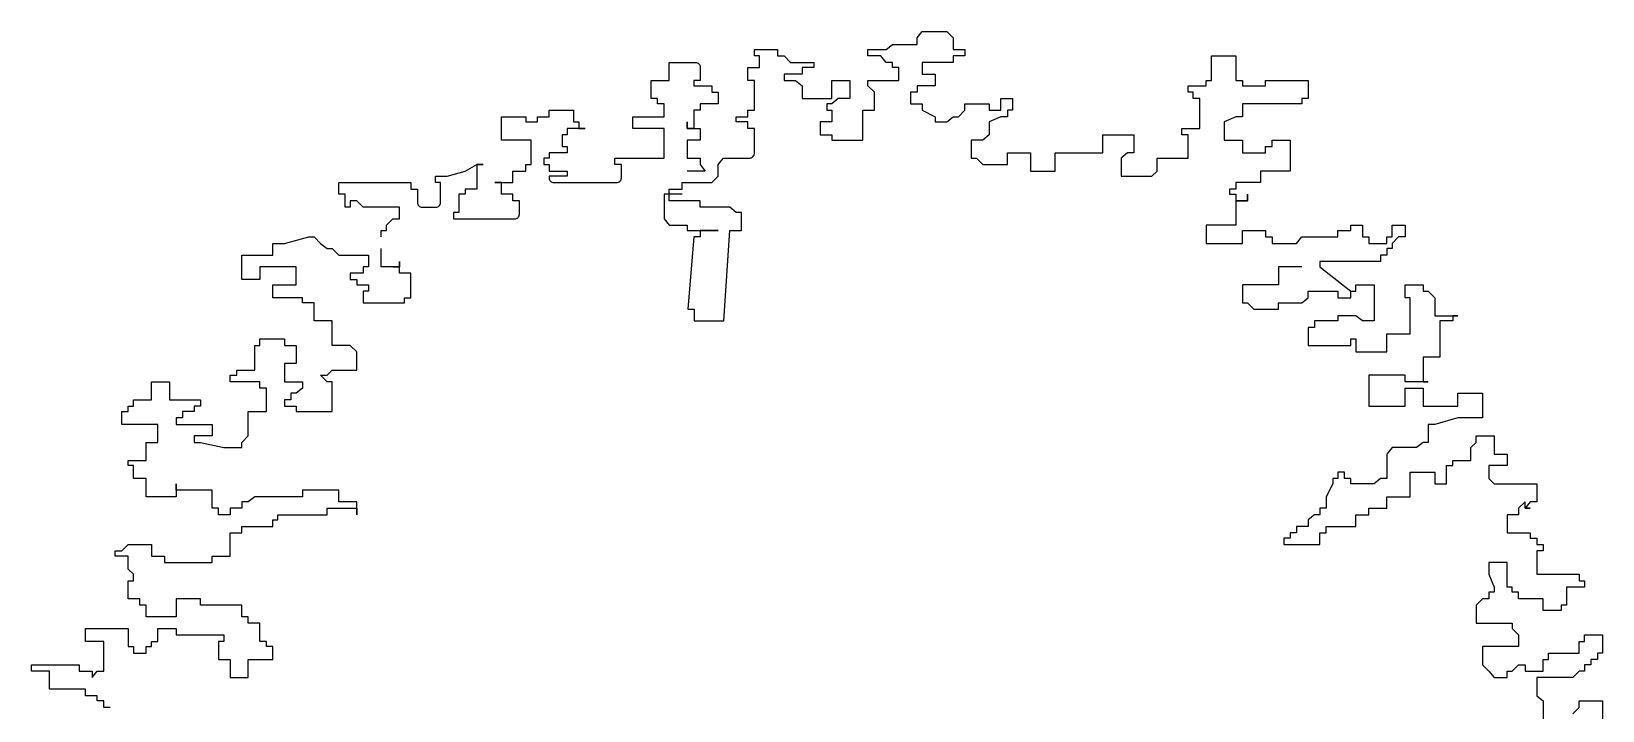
# Model space of a CAD drawing. Header units: millimetres. Extents: x 959 to 1071, y -109 to -6.
# Drawn here: x 1026.296 to 1029.655, y -75.523 to -74.072 of the extents above; entities that cross this region are included whole.
import ezdxf

# ---------------------------------------------------------------- set-up
doc = ezdxf.new("R2010")
doc.units = ezdxf.units.MM
doc.layers.add('muebless', color=90, linetype='Continuous')

# ---------------------------------------------------------------- blocks, each defined once
blk = doc.blocks.new('Arbfron2')
for points in [[(-0.2181, 4.4306), (-0.2567, 4.4306), (-0.2567, 4.3781), (-0.2457, 4.3643), (-0.207, 4.3643), (-0.207, 4.3533), (-0.1408, 4.3533), (-0.1794, 4.3533), (-0.1794, 4.3395), (-0.1932, 4.3395), (-0.2061, 4.1849), (-0.1923, 4.1849), (-0.1923, 4.16), (-0.1288, 4.16), (-0.1159, 4.3533), (-0.0911, 4.3533), (-0.0911, 4.392), (-0.1021, 4.392), (-0.1159, 4.403), (-0.1794, 4.403), (-0.1794, 4.4168), (-0.2457, 4.4168), (-0.2457, 4.4417), (-0.2181, 4.4417), (-0.2181, 4.4555), (-0.1546, 4.4555), (-0.1408, 4.4693), (-0.1408, 4.4942), (-0.1297, 4.508), (-0.0735, 4.508, 0.414214), (-0.0635, 4.518), (-0.0635, 4.5715), (-0.0773, 4.5715), (-0.0773, 4.5853), (-0.1021, 4.5853), (-0.1021, 4.5964), (-0.0773, 4.5964), (-0.0773, 4.6102), (-0.0635, 4.6102), (-0.0635, 4.6737), (-0.0773, 4.6737), (-0.0773, 4.7013), (-0.0524, 4.7013), (-0.0524, 4.7262), (-0.0635, 4.7262), (-0.0635, 4.74), (-0.0138, 4.74), (-0.0138, 4.7262), (0, 4.7262), (0.0138, 4.7124), (0.0635, 4.7124), (0.0635, 4.7013), (0.0386, 4.7013), (0.0386, 4.6875), (0, 4.6875), (0, 4.6737), (0.0248, 4.6737), (0.0386, 4.6627), (0.0386, 4.635), (0.1021, 4.635), (0.1021, 4.6737), (0.1408, 4.6737), (0.1408, 4.635), (0.1159, 4.635), (0.1021, 4.624), (0.0911, 4.624), (0.0911, 4.6102), (0.1021, 4.6102), (0.1021, 4.5853), (0.0773, 4.5853), (0.0773, 4.5577), (0.1021, 4.5577), (0.1021, 4.5466), (0.1684, 4.5466), (0.1684, 4.6102), (0.1932, 4.6102), (0.1932, 4.6488), (0.1794, 4.6627), (0.1794, 4.6737), (0.2457, 4.6737), (0.2457, 4.7013), (0.2319, 4.7013), (0.2319, 4.7124), (0.2181, 4.7124), (0.207, 4.7262), (0.1794, 4.7262), (0.1794, 4.74), (0.2181, 4.74), (0.2319, 4.751), (0.2843, 4.751), (0.2843, 4.7649), (0.2954, 4.7787), (0.3478, 4.7787), (0.3616, 4.7649), (0.3616, 4.74), (0.3865, 4.74), (0.3865, 4.7262), (0.3616, 4.7262), (0.3616, 4.7124), (0.2954, 4.7124), (0.2954, 4.6875), (0.323, 4.6875), (0.323, 4.6627), (0.2843, 4.6627), (0.2843, 4.6488), (0.2705, 4.6488), (0.2705, 4.624), (0.2954, 4.624), (0.2954, 4.6102), (0.323, 4.5964), (0.323, 4.5853), (0.3478, 4.5853), (0.3616, 4.5964), (0.3727, 4.5964), (0.3865, 4.6102), (0.3865, 4.624), (0.4389, 4.624), (0.4389, 4.6102), (0.4637, 4.6102), (0.4637, 4.635), (0.4886, 4.635), (0.4886, 4.6102), (0.4775, 4.6102), (0.4775, 4.5964), (0.4637, 4.5964), (0.4389, 4.5853), (0.4389, 4.5715)], [(-0.8612, 4.3395), (-0.8612, 4.3533), (-0.8502, 4.3533), (-0.8502, 4.3643), (-0.8364, 4.3781), (-0.8226, 4.3781), (-0.8226, 4.403), (-0.8999, 4.403), (-0.9137, 4.4168), (-0.9275, 4.4168), (-0.9275, 4.403), (-0.9385, 4.403), (-0.9385, 4.4306), (-0.9523, 4.4306), (-0.9523, 4.4545, -0.414214), (-0.9513, 4.4555), (-0.7978, 4.4555), (-0.7978, 4.4417), (-0.784, 4.4417), (-0.784, 4.413, 0.414214), (-0.774, 4.403), (-0.7443, 4.403, 0.414214), (-0.7343, 4.413), (-0.7343, 4.4555), (-0.7453, 4.4555), (-0.7453, 4.4693), (-0.7205, 4.4693), (-0.6818, 4.4803), (-0.657, 4.4942), (-0.6432, 4.4942), (-0.657, 4.4942), (-0.657, 4.4417), (-0.6818, 4.4417), (-0.6818, 4.4306), (-0.6956, 4.4306), (-0.6956, 4.392), (-0.7067, 4.392), (-0.7067, 4.3781), (-0.5759, 4.3781, 0.414214), (-0.5659, 4.3881), (-0.5659, 4.4168), (-0.5797, 4.4168), (-0.5797, 4.4306), (-0.6045, 4.4306), (-0.6045, 4.4555), (-0.6183, 4.4555), (-0.5797, 4.4555), (-0.5797, 4.4803), (-0.5521, 4.4803), (-0.5521, 4.4942), (-0.541, 4.4942), (-0.541, 4.5466), (-0.6045, 4.5466), (-0.6045, 4.5964), (-0.5521, 4.5964), (-0.5521, 4.5853), (-0.5272, 4.5853), (-0.5272, 4.5964), (-0.5024, 4.5964), (-0.5024, 4.6102), (-0.4499, 4.6102), (-0.4499, 4.5853), (-0.4389, 4.5853), (-0.4389, 4.5715), (-0.4251, 4.5715), (-0.4637, 4.5715), (-0.4637, 4.5577), (-0.4748, 4.5577), (-0.4748, 4.5328), (-0.4637, 4.5328), (-0.4637, 4.519), (-0.5024, 4.519), (-0.5024, 4.508), (-0.5134, 4.508), (-0.5134, 4.4942), (-0.5024, 4.4942), (-0.5024, 4.4803), (-0.4637, 4.4803), (-0.4637, 4.4693), (-0.5024, 4.4693), (-0.5024, 4.4655, 0.414214), (-0.4924, 4.4555), (-0.3578, 4.4555, 0.414214), (-0.3478, 4.4655), (-0.3478, 4.4942), (-0.3616, 4.4942), (-0.3616, 4.508), (-0.2567, 4.508), (-0.2567, 4.5715), (-0.323, 4.5715), (-0.323, 4.5964), (-0.2567, 4.5964), (-0.2567, 4.624), (-0.2705, 4.624), (-0.2705, 4.635), (-0.2843, 4.635), (-0.2843, 4.6737), (-0.2457, 4.6737), (-0.2457, 4.7124), (-0.1894, 4.7124, -0.414214), (-0.1794, 4.7024), (-0.1794, 4.6737), (-0.1932, 4.6737), (-0.1932, 4.6627), (-0.1546, 4.6627), (-0.1546, 4.6488), (-0.1408, 4.6488), (-0.1408, 4.624), (-0.1794, 4.624), (-0.1794, 4.6102), (-0.1932, 4.6102), (-0.1932, 4.5715), (-0.207, 4.5715), (-0.207, 4.5853), (-0.207, 4.5715), (-0.1794, 4.5715), (-0.1794, 4.5466), (-0.207, 4.5466), (-0.207, 4.508), (-0.1794, 4.508), (-0.1794, 4.4942), (-0.1684, 4.4803), (-0.207, 4.4803)]]:
    blk.add_lwpolyline(points, format="xyb")
for points in [[(0.4389, 4.5853), (0.4389, 4.5577), (0.4251, 4.5466), (0.4003, 4.5466), (0.4003, 4.508), (0.4113, 4.508), (0.4251, 4.4942), (0.4775, 4.4942), (0.4775, 4.519), (0.5272, 4.519), (0.5272, 4.4803), (0.5797, 4.4803), (0.5797, 4.519), (0.6818, 4.519), (0.6818, 4.5577), (0.7481, 4.5577), (0.7481, 4.519), (0.7343, 4.519), (0.7205, 4.508), (0.7205, 4.4693), (0.7867, 4.4693), (0.7978, 4.4803), (0.7978, 4.508), (0.864, 4.508), (0.864, 4.5577), (0.8502, 4.5577), (0.8502, 4.5715), (0.8888, 4.5715), (0.8888, 4.635), (0.875, 4.635), (0.875, 4.6488), (0.864, 4.6488), (0.864, 4.6627), (0.9026, 4.6627), (0.9026, 4.6737), (0.9137, 4.6737), (0.9137, 4.7262), (0.9661, 4.7262), (0.9661, 4.6737), (0.9799, 4.6737), (0.9799, 4.6627), (1.0296, 4.6627), (1.0296, 4.6737), (1.1207, 4.6737), (1.1207, 4.635), (1.1069, 4.635), (1.1069, 4.624), (0.9799, 4.624), (0.9799, 4.5964), (0.9661, 4.5964), (0.9413, 4.5853), (0.9413, 4.5466), (0.9799, 4.5466), (0.9799, 4.519), (1.0296, 4.519), (1.0296, 4.5328), (1.0434, 4.5328), (1.0434, 4.5466), (1.0821, 4.5466), (1.0821, 4.4803), (1.0186, 4.4803), (1.0186, 4.4555), (0.9661, 4.4555), (0.9661, 4.4417), (0.9523, 4.4417), (0.9523, 4.4306), (0.9661, 4.4306), (0.9661, 4.4168), (0.991, 4.4168), (0.991, 4.4306), (0.991, 4.4168), (0.9661, 4.4168), (0.9661, 4.3643), (0.9026, 4.3643), (0.9026, 4.3257), (0.9799, 4.3257), (0.9799, 4.3533), (1.0296, 4.3533), (1.0296, 4.3395), (1.0434, 4.3395), (1.0434, 4.3257), (1.0959, 4.3257), (1.1069, 4.3395), (1.1842, 4.3395), (1.1842, 4.3533), (1.2118, 4.3533), (1.2118, 4.3643), (1.2367, 4.3643), (1.2367, 4.3395), (1.2505, 4.3395), (1.2505, 4.3257), (1.2891, 4.3257), (1.2891, 4.3395), (1.3001, 4.3395), (1.3001, 4.3643), (1.3278, 4.3643), (1.3278, 4.3395), (1.3139, 4.3395), (1.3001, 4.3257), (1.3001, 4.3146), (1.2891, 4.3146), (1.2891, 4.3008), (1.2753, 4.3008), (1.2753, 4.287), (1.1456, 4.287), (1.1456, 4.2759), (1.2118, 4.2235)], [(-1.3636, 3.8229), (-1.3912, 3.8229), (-1.3912, 3.8506), (-1.4023, 3.8506), (-1.4023, 3.8616), (-1.3636, 3.8616), (-1.3636, 3.9003), (-1.3388, 3.9003), (-1.3388, 3.9389), (-1.4161, 3.9389), (-1.4161, 3.9666), (-1.4023, 3.9666), (-1.4023, 3.9776), (-1.3912, 3.9776), (-1.3912, 3.9914), (-1.3526, 3.9914), (-1.3526, 4.0301), (-1.3139, 4.0301), (-1.3139, 3.9914), (-1.2477, 3.9914), (-1.2477, 3.9776), (-1.2615, 3.9776), (-1.2615, 3.9666), (-1.2863, 3.9666), (-1.2863, 3.9528), (-1.3001, 3.9528), (-1.3001, 3.9389), (-1.2229, 3.9389), (-1.2229, 3.9141), (-1.2615, 3.9141), (-1.2615, 3.9003), (-1.2477, 3.9003), (-1.198, 3.8892), (-1.1594, 3.8892), (-1.1594, 3.9003), (-1.1456, 3.9141), (-1.1456, 3.9666), (-1.1069, 3.9666), (-1.1069, 4.0163), (-1.1207, 4.0163), (-1.1207, 4.0301), (-1.1842, 4.0301), (-1.1842, 4.0439), (-1.1704, 4.0439), (-1.1704, 4.055), (-1.1318, 4.055), (-1.1318, 4.1074), (-1.1207, 4.1074), (-1.1207, 4.1213), (-1.0683, 4.1213), (-1.0683, 4.1074), (-1.0434, 4.1074), (-1.0434, 4.0688), (-1.0683, 4.0688), (-1.0683, 4.0301), (-1.0296, 4.0301), (-1.0296, 4.0163), (-1.0434, 4.0052), (-1.0545, 4.0052), (-1.0545, 3.9914), (-1.0683, 3.9914), (-1.0683, 3.9776), (-1.0434, 3.9776), (-1.0434, 3.9666), (-0.9661, 3.9666), (-0.9661, 4.0301), (-0.9772, 4.0301), (-0.991, 4.0439), (-0.9772, 4.0439), (-0.9661, 4.055), (-0.9137, 4.055), (-0.9137, 4.0936), (-0.9275, 4.1074), (-0.9661, 4.1074), (-0.9661, 4.1599), (-1.0048, 4.1599), (-1.0048, 4.1986), (-1.0296, 4.1986), (-1.0296, 4.2096), (-1.0931, 4.2096), (-1.0931, 4.2373), (-1.0434, 4.2373), (-1.0434, 4.2759), (-1.1207, 4.2759), (-1.1207, 4.2483), (-1.1594, 4.2483), (-1.1594, 4.3008), (-1.0931, 4.3008), (-1.0931, 4.3257), (-1.0683, 4.3257), (-1.0158, 4.3395), (-1.0048, 4.3395), (-0.991, 4.3257), (-0.9772, 4.3146), (-0.9661, 4.3146), (-0.9523, 4.3008), (-0.8888, 4.3008), (-0.8888, 4.2759), (-0.8999, 4.2759), (-0.8999, 4.2621), (-0.9275, 4.2621), (-0.9275, 4.2483), (-0.9137, 4.2483), (-0.9137, 4.2373), (-0.8888, 4.2373), (-0.8888, 4.2235), (-0.8999, 4.2235), (-0.8999, 4.1986), (-0.8116, 4.1986), (-0.8116, 4.2096), (-0.7978, 4.2096), (-0.7978, 4.2621), (-0.8226, 4.2621), (-0.8226, 4.2759), (-0.8364, 4.2759), (-0.8226, 4.2759), (-0.8226, 4.287), (-0.8226, 4.2759), (-0.8612, 4.2759), (-0.8612, 4.3146)], [(1.1069, 4.2759), (1.0572, 4.2759), (1.0572, 4.2373), (0.9799, 4.2373), (0.9799, 4.1986), (0.991, 4.1986), (1.0048, 4.1848), (1.0572, 4.1848), (1.0572, 4.1986), (1.1069, 4.1986), (1.1207, 4.2096), (1.1207, 4.2235), (1.1842, 4.2235), (1.1842, 4.2096), (1.2118, 4.2096), (1.2118, 4.2235), (1.2229, 4.2235), (1.2229, 4.2373), (1.2615, 4.2373), (1.2615, 4.1599), (1.2367, 4.1599), (1.2229, 4.171), (1.1842, 4.171), (1.1842, 4.1599), (1.1345, 4.1599), (1.1345, 4.1461), (1.1207, 4.1461), (1.1207, 4.1074), (1.2118, 4.1074), (1.2118, 4.1213), (1.2229, 4.1213), (1.2229, 4.0936), (1.2891, 4.0936), (1.2891, 4.1323), (1.3388, 4.1323), (1.3388, 4.2096), (1.3278, 4.2096), (1.3278, 4.2373), (1.3664, 4.2373), (1.3664, 4.2235), (1.3774, 4.2235), (1.3912, 4.2096), (1.3912, 4.171), (1.4409, 4.171), (1.4299, 4.171), (1.4299, 4.1599), (1.4023, 4.1599), (1.4023, 4.0826), (1.3664, 4.0826), (1.3664, 4.0301), (1.3774, 4.0301), (1.3278, 4.0301), (1.3278, 4.0439), (1.2505, 4.0439), (1.2505, 3.9776), (1.3278, 3.9776), (1.3278, 4.0163), (1.3664, 4.0163), (1.3664, 3.9776), (1.4409, 3.9776), (1.4409, 4.0052), (1.4934, 4.0052), (1.4934, 3.9528), (1.4409, 3.9528), (1.3912, 3.9389), (1.3774, 3.9389), (1.3774, 3.9003), (1.3664, 3.9003), (1.3526, 3.8892), (1.3001, 3.8892), (1.2891, 3.8754), (1.2891, 3.8229), (1.2753, 3.8229), (1.2615, 3.8119), (1.2118, 3.8119), (1.2118, 3.8229), (1.198, 3.8229), (1.198, 3.8367), (1.1842, 3.8367), (1.1842, 3.8229), (1.1732, 3.8229), (1.1732, 3.8119), (1.1594, 3.7843), (1.1594, 3.7594), (1.1456, 3.7594), (1.1456, 3.7456), (1.1345, 3.7456), (1.1207, 3.7345), (1.1207, 3.7207), (1.0959, 3.7207), (1.0959, 3.7069), (1.0821, 3.7069), (1.0821, 3.6959), (1.0683, 3.6959), (1.0683, 3.6821), (1.1456, 3.6821), (1.1456, 3.7069), (1.1594, 3.7069), (1.1594, 3.7207), (1.2229, 3.7207), (1.2229, 3.7456), (1.2505, 3.7456), (1.2505, 3.7594), (1.2891, 3.7594), (1.2891, 3.7843), (1.3388, 3.7843), (1.3388, 3.8367), (1.3912, 3.8367), (1.3912, 3.8119), (1.4023, 3.8119)], [(1.4023, 3.8119), (1.4161, 3.8119), (1.4161, 3.8506), (1.4299, 3.8506), (1.4299, 3.8616), (1.4685, 3.8616), (1.4685, 3.8892), (1.4796, 3.9003), (1.4796, 3.9141), (1.5182, 3.9141), (1.5182, 3.8754), (1.5458, 3.8754), (1.5458, 3.8506), (1.5072, 3.8506), (1.5072, 3.8229), (1.5182, 3.8119), (1.6093, 3.8119), (1.6093, 3.7732), (1.5955, 3.7732), (1.5845, 3.7594), (1.5955, 3.7594), (1.5845, 3.7594), (1.5845, 3.7732), (1.5707, 3.7594), (1.5707, 3.7456), (1.5458, 3.7456), (1.5458, 3.7069), (1.5955, 3.7069), (1.5955, 3.6959), (1.6093, 3.6959), (1.6093, 3.6821), (1.6231, 3.6821), (1.6231, 3.6682), (1.6093, 3.6682), (1.6093, 3.6185), (1.7004, 3.6185), (1.7004, 3.6047), (1.7114, 3.6047), (1.7114, 3.5909), (1.6728, 3.5909), (1.6728, 3.5522), (1.6618, 3.5522), (1.6618, 3.5412), (1.6231, 3.5412), (1.6231, 3.566), (1.5707, 3.566), (1.5707, 3.5799), (1.5569, 3.5799), (1.5569, 3.5909), (1.5458, 3.5909), (1.5458, 3.6434), (1.5072, 3.6434), (1.5072, 3.6185), (1.5182, 3.5909), (1.5182, 3.5799), (1.5072, 3.5799), (1.5072, 3.566), (1.4934, 3.566), (1.4796, 3.5522), (1.4796, 3.5136), (1.5569, 3.5136), (1.5569, 3.5025), (1.5707, 3.4887), (1.5707, 3.4638), (1.4934, 3.4638), (1.4934, 3.4252), (1.5072, 3.4114), (1.5182, 3.3976), (1.5458, 3.3976), (1.5458, 3.4114), (1.5569, 3.4114), (1.5707, 3.4252), (1.5845, 3.4252), (1.5845, 3.4114), (1.6231, 3.4114), (1.6231, 3.4362), (1.6342, 3.4362), (1.6342, 3.45), (1.7004, 3.45), (1.7004, 3.4749), (1.7114, 3.4749), (1.7114, 3.4887), (1.7501, 3.4887), (1.7501, 3.45), (1.7391, 3.45), (1.7391, 3.4362), (1.7252, 3.4362), (1.7252, 3.4252), (1.7114, 3.4252), (1.7114, 3.4114), (1.7004, 3.4114), (1.6866, 3.3976), (1.6093, 3.3976), (1.6093, 3.3589), (1.6231, 3.3478), (1.6231, 3.3092)], [(1.6866, 3.3202), (1.7004, 3.334), (1.7004, 3.3478), (1.7501, 3.3478), (1.7501, 3.2953)], [(-1.3912, 3.6047), (-1.3912, 3.6185), (-1.4023, 3.6296), (-1.4023, 3.6572), (-1.4299, 3.6572), (-1.4299, 3.6682), (-1.4161, 3.6682), (-1.4023, 3.6821), (-1.3526, 3.6821), (-1.3526, 3.6572), (-1.325, 3.6572), (-1.325, 3.6434), (-1.2229, 3.6434), (-1.2229, 3.6572), (-1.1842, 3.6572), (-1.1842, 3.7069), (-1.1594, 3.7069), (-1.1594, 3.7207), (-1.0931, 3.7207), (-1.0931, 3.7345), (-1.0821, 3.7345), (-1.0821, 3.7456), (-0.9772, 3.7456), (-0.9772, 3.7594), (-0.9137, 3.7594), (-0.9137, 3.7456), (-0.9137, 3.7732), (-0.9523, 3.7732), (-0.9523, 3.7981), (-1.0296, 3.7981), (-1.0296, 3.7843), (-1.1318, 3.7843), (-1.1456, 3.7732), (-1.1594, 3.7732), (-1.1594, 3.7594), (-1.1842, 3.7594), (-1.1842, 3.7456), (-1.2091, 3.7456), (-1.2091, 3.7594), (-1.2229, 3.7594), (-1.2229, 3.7981), (-1.3001, 3.7981), (-1.3001, 3.8119), (-1.3001, 3.7843), (-1.3636, 3.7843), (-1.3636, 3.8229)], [(-1.4409, 3.334), (-1.4547, 3.334), (-1.4547, 3.3478), (-1.4685, 3.3478), (-1.4685, 3.3589), (-1.4934, 3.3589), (-1.4934, 3.3727), (-1.5707, 3.3727), (-1.5707, 3.4114), (-1.6093, 3.4114), (-1.6093, 3.4252), (-1.5072, 3.4252), (-1.5072, 3.4114), (-1.4796, 3.4114), (-1.4796, 3.3976), (-1.4685, 3.4114), (-1.4547, 3.4114), (-1.4547, 3.4749), (-1.4934, 3.4749), (-1.4934, 3.5025), (-1.4023, 3.5025), (-1.4023, 3.4638), (-1.3912, 3.4638), (-1.3912, 3.45), (-1.3636, 3.45), (-1.3636, 3.4638), (-1.3526, 3.4638), (-1.3526, 3.4749), (-1.3388, 3.4749), (-1.3388, 3.5025), (-1.3001, 3.5025), (-1.3001, 3.4887), (-1.198, 3.4887), (-1.198, 3.4749), (-1.2091, 3.4749), (-1.2091, 3.4362), (-1.1842, 3.4362), (-1.1842, 3.3976), (-1.1456, 3.3976), (-1.1456, 3.4362), (-1.0931, 3.4362), (-1.0931, 3.4638), (-1.1069, 3.4638), (-1.1069, 3.4749), (-1.1207, 3.4749), (-1.1207, 3.5136), (-1.1456, 3.5136), (-1.1456, 3.5274), (-1.1594, 3.5274), (-1.1594, 3.5522), (-1.2477, 3.5522), (-1.2477, 3.566), (-1.3001, 3.566), (-1.3001, 3.5274), (-1.3636, 3.5274), (-1.3636, 3.5522), (-1.3774, 3.5522), (-1.3774, 3.566), (-1.4023, 3.566), (-1.4023, 3.6047), (-1.3912, 3.6047)]]:
    blk.add_lwpolyline(points)

msp = doc.modelspace()

# ---------------------------------------------------------------- block references
at = {"layer": 'muebless'}
msp.add_blockref('Arbfron2', (1027.9052, -78.8504), dxfattribs=at)

doc.saveas('drawing.dxf')
